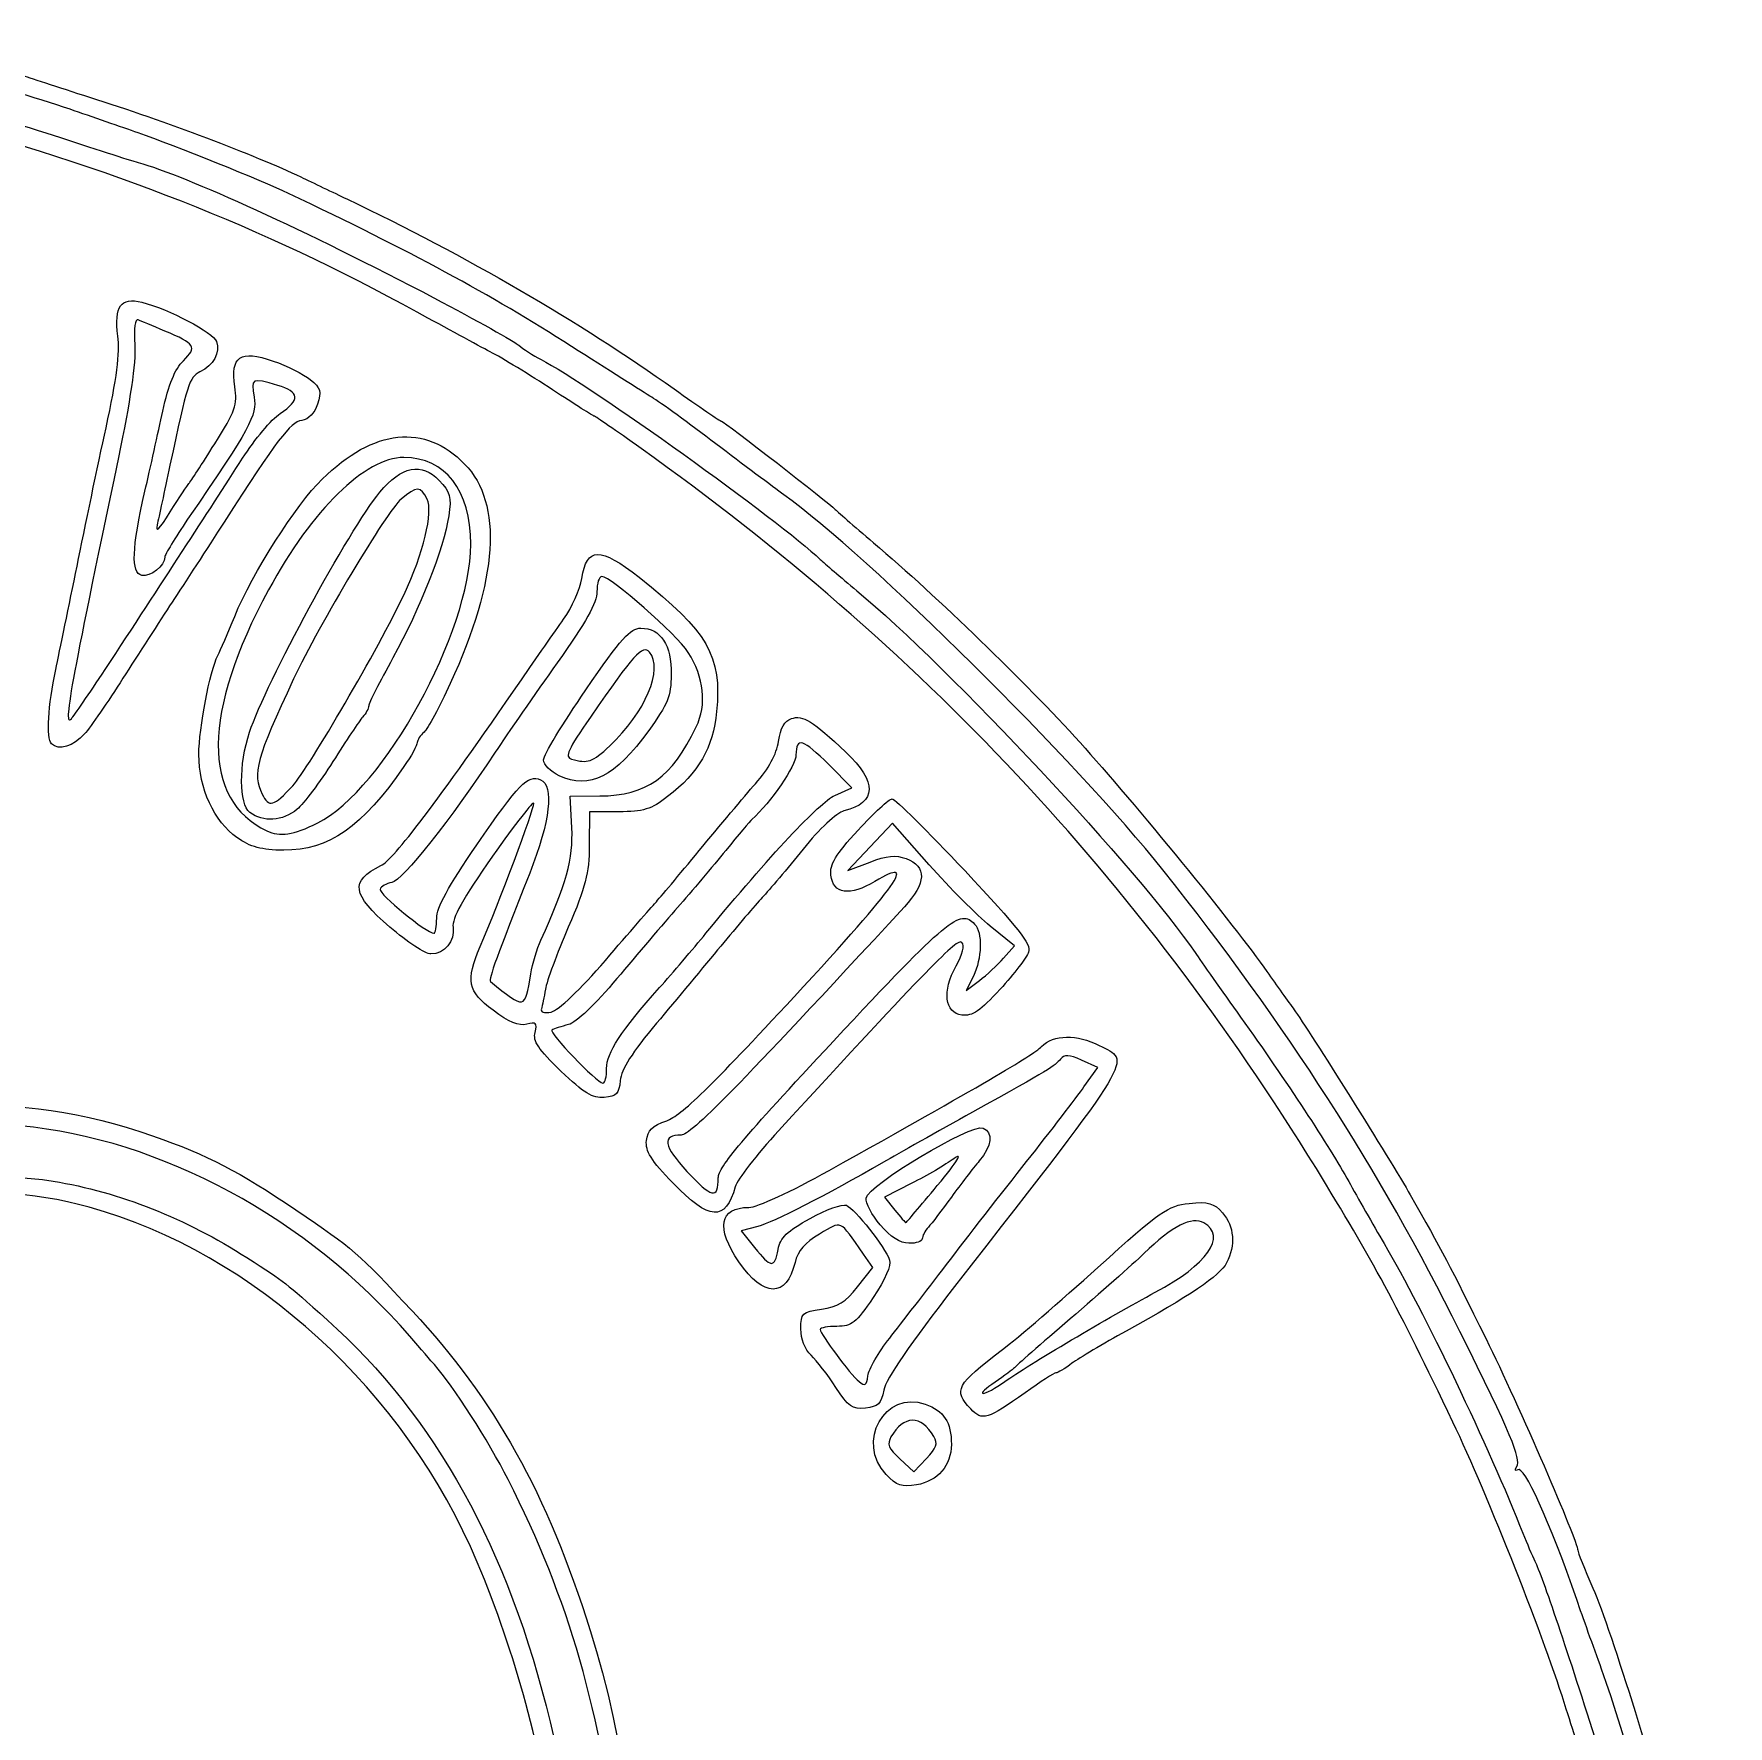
# Model space of a CAD drawing. Header units: millimetres. Extents: x 15 to 195, y 46 to 238.
# Drawn here: x 129.7 to 193.6, y 171.8 to 235.7 of the extents above; entities that cross this region are included whole.
import ezdxf

# ---------------------------------------------------------------- set-up
doc = ezdxf.new("R2010")
doc.units = ezdxf.units.MM
doc.layers.add('Capa_1', color=7, linetype='CONTINUOUS')

msp = doc.modelspace()

# ---------------------------------------------------------------- linework, layer by layer
at = {"layer": 'Capa_1', "color": 7}
for points in [[(132.39765, 211.673849)], [(130.37426, 208.876666)], [(151.44062, 208.795354)], [(139.47694, 207.29163)], [(149.53679, 207.66911)], [(137.86112, 206.27911)], [(140.42128, 205.88919)], [(137.37387, 205.33109)], [(148.46459, 200.189)], [(149.59989, 196.52209)], [(151.32326, 196.62029)], [(155.53755, 192.49282)], [(153.83322, 192.28905)], [(163.80185, 192.20271)], [(161.64732, 190.71518)], [(162.00618, 186.45)], [(166.35118, 184.80779)], [(159.97224, 184.58531)], [(165.06116, 183.77145)], [(163.67668, 182.73158)], [(161.87229, 181.29554)]]:
    msp.add_lwpolyline(points, close=True, dxfattribs=at)
for points in [[(159.93494, 206.92144), (160.57624, 207.20824), (159.71658, 208.07498)], [(150.00996, 205.70525), (149.94906, 206.89262), (151.06327, 206.90352)], [(151.78133, 206.30711), (150.68196, 206.30711), (150.67036, 205.03862)], [(163.49599, 204.30925), (162.10637, 205.88256), (161.26321, 204.98452), (160.42004, 204.08648), (161.26423, 204.40981)], [(166.30013, 200.78529), (166.71039, 201.25377), (165.798, 201.99485)], [(165.16279, 200.10302), (164.89605, 199.55835), (165.39296, 199.93758)], [(169.33752, 195.92592), (169.85356, 196.65501), (169.2459, 196.93302)], [(162.83879, 192.28653), (161.80325, 191.75834), (162.1975, 191.27895)], [(157.02334, 190.66086), (156.40207, 190.49738), (156.9022, 189.86432)], [(160.79099, 188.38043), (161.3722, 189.11618), (161.02287, 189.61283)], [(162.38982, 181.88581), (162.92081, 181.39428), (163.39538, 181.89974)]]:
    msp.add_lwpolyline(points, dxfattribs=at)
for points in [[(131.07684, 232.815856), (128.55598, 233.695287), (123.46941, 234.958837), (119.62513, 235.660561)], [(129.24435, 234.113968), (129.44591, 234.035088), (130.60024, 233.657281), (131.80954, 233.274393)], [(126.12949, 233.128267), (127.03646, 232.899465), (128.97409, 232.318261), (130.43533, 231.836704)], [(133.64202, 231.923026), (133.03737, 232.13283), (131.88304, 232.534603), (131.07684, 232.815856)], [(131.80954, 233.274393), (134.64006, 232.378194), (138.08344, 231.07725), (139.77993, 230.263103)], [(144.17739, 225.158668), (138.27318, 228.397985), (132.61055, 230.623155), (125.39658, 232.538714)], [(130.43533, 231.836704), (131.89657, 231.355147), (133.33949, 230.892563), (133.64181, 230.80874)], [(139.32207, 229.64258), (138.32815, 230.115238), (134.99274, 231.45435), (133.64202, 231.923026)], [(133.64181, 230.80874), (135.4595, 230.304765), (140.01792, 228.218059), (144.80427, 225.698906)], [(139.77993, 230.263103), (140.23342, 230.045473), (141.01672, 229.671052), (141.52059, 229.431055)], [(150.00365, 223.865097), (146.90948, 225.840563), (143.9426, 227.445298), (139.32207, 229.64258)], [(141.52059, 229.431055), (146.00658, 227.294373), (150.33308, 224.783546), (153.86709, 222.265935)], [(132.88101, 224.257128), (132.73548, 225.388017), (132.98081, 225.734565), (133.78464, 225.533546)], [(144.80427, 225.698906), (146.40875, 224.85444), (147.85166, 224.049959), (148.01075, 223.911172)], [(133.78464, 225.533546), (134.79554, 225.280745), (136.48072, 224.393781), (136.60488, 224.049165)], [(146.9258, 223.667626), (146.47231, 223.907156), (145.23553, 224.578125), (144.17739, 225.158668)], [(133.64181, 224.870495), (133.52927, 224.918785), (133.48148, 224.55292), (133.51794, 223.922109)], [(134.64956, 224.448389), (134.19608, 224.637308), (133.74259, 224.827256), (133.64181, 224.870495)], [(135.35106, 223.32774), (135.88005, 223.849896), (135.80732, 223.966079), (134.64956, 224.448389)], [(132.43164, 220.795895), (132.83638, 222.65646), (132.96224, 223.62592), (132.88101, 224.257128)], [(133.51794, 223.922109), (133.55694, 223.247501), (133.34529, 221.790224), (132.90115, 219.675093)], [(136.60488, 224.049165), (136.75199, 223.640846), (136.48238, 223.14959), (135.97622, 222.903691)], [(148.01075, 223.911172), (148.16984, 223.772384), (148.54713, 223.53089), (148.84916, 223.374519)], [(153.02691, 221.947999), (152.70411, 222.14689), (151.34364, 223.009584), (150.00365, 223.865097)], [(134.5742, 221.419939), (134.79454, 222.434997), (135.02836, 223.009209), (135.35106, 223.32774)], [(137.2943, 222.345969), (137.12212, 223.492822), (137.49316, 223.742573), (138.736, 223.316403)], [(138.736, 223.316403), (139.25977, 223.136801), (139.89205, 222.8218), (140.14105, 222.6164)], [(149.2754, 222.234188), (148.43661, 222.783048), (147.37929, 223.428095), (146.9258, 223.667626)], [(148.84916, 223.374519), (150.65533, 222.439425), (157.85295, 217.285918), (159.38526, 215.830658)], [(135.97622, 222.903691), (135.5746, 222.708578), (135.49327, 222.455347), (134.84535, 219.382364)], [(138.9096, 222.396963), (137.92706, 222.687586), (137.89469, 222.671555), (138.02059, 221.956745)], [(140.14105, 222.6164), (140.53335, 222.292794), (140.56954, 222.169253), (140.4122, 221.690841)], [(138.02059, 221.956745), (138.1403, 221.277136), (137.8725, 220.784482), (135.51269, 217.343007)], [(136.5331, 220.189876), (137.31745, 221.437428), (137.39692, 221.66251), (137.2943, 222.345969)], [(138.9991, 221.333307), (139.77031, 221.84995), (139.74508, 222.14984), (138.9096, 222.396963)], [(150.85484, 221.236261), (150.82494, 221.236261), (150.11419, 221.685328), (149.2754, 222.234188)], [(155.44579, 220.191629), (154.4382, 220.958742), (153.3497, 221.749109), (153.02691, 221.947999)], [(153.86709, 222.265935), (154.8127, 221.59228), (155.62088, 221.041109), (155.66302, 221.041109)], [(133.90111, 218.406603), (134.09795, 219.265273), (134.40084, 220.621274), (134.5742, 221.419939)], [(137.58615, 219.647948), (138.04236, 220.359909), (138.67819, 221.118321), (138.9991, 221.333307)], [(140.4122, 221.690841), (140.29802, 221.343645), (140.07749, 221.115381), (139.81803, 221.075812)], [(152.62874, 220.011774), (151.683, 220.685242), (150.88474, 221.236261), (150.85484, 221.236261)], [(131.3377, 215.576894), (131.63016, 217.0259), (132.12243, 219.37445), (132.43164, 220.795895)], [(139.81803, 221.075812), (139.38819, 221.010262), (138.8688, 220.329998), (136.88603, 217.235689)], [(140.59239, 218.861805), (142.53433, 220.768322), (144.46309, 220.971503), (145.96565, 219.427839)], [(155.66302, 221.041109), (155.74182, 221.041109), (159.77047, 217.917943), (159.93494, 217.729379)], [(135.56178, 218.699331), (135.61428, 218.753001), (136.05142, 219.423743), (136.5331, 220.189876)], [(178.10568, 192.8416), (171.36734, 203.7677), (163.18282, 212.49618), (152.62874, 220.011774)], [(158.01097, 218.271604), (157.60771, 218.560504), (156.45338, 219.424515), (155.44579, 220.191629)], [(132.90115, 219.675093), (131.06637, 210.937255), (130.80393, 209.48234), (131.12342, 209.819902)], [(132.39765, 211.673849), (134.55287, 214.955184), (136.28025, 217.609956), (137.58615, 219.647948)], [(134.84535, 219.382364), (134.64168, 218.41636), (134.42428, 217.406447), (134.36226, 217.138113)], [(143.66606, 219.675093), (142.21515, 219.675093), (140.20826, 217.71061), (138.56719, 214.683951)], [(142.76557, 218.367915), (143.56958, 219.350192), (144.35333, 219.505496), (145.0048, 218.811628)], [(146.19289, 216.401376), (146.19289, 218.44647), (145.24457, 219.675093), (143.66606, 219.675093)], [(145.96565, 219.427839), (147.41424, 217.939623), (147.22646, 215.068474), (145.42384, 211.143509)], [(134.85787, 217.625994), (135.19248, 218.162662), (135.50924, 218.645664), (135.56178, 218.699331)], [(137.28829, 213.68176), (137.95514, 215.310989), (139.59619, 217.88378), (140.59239, 218.861805)], [(145.0048, 218.811628), (145.43147, 218.357186), (145.47492, 218.195671), (145.36501, 217.472544)], [(133.77894, 215.228655), (133.36965, 215.318805), (133.40519, 216.243228), (133.90111, 218.406603)], [(137.84937, 209.311717), (138.46681, 211.175646), (141.59448, 216.937162), (142.76557, 218.367915)], [(143.56503, 218.103221), (143.03923, 217.66271), (140.48173, 213.383415), (139.51091, 211.319713)], [(144.54809, 218.105421), (144.29746, 218.60421), (144.16262, 218.603912), (143.56503, 218.103221)], [(143.68048, 214.511892), (144.40695, 216.050714), (144.78784, 217.628299), (144.54809, 218.105421)], [(172.3113, 204.11835), (169.07587, 208.18918), (161.18935, 215.994593), (158.01097, 218.271604)], [(134.36226, 217.138113), (134.28686, 216.811698), (134.45086, 216.973164), (134.85787, 217.625994)], [(145.36501, 217.472544), (145.179, 216.248634), (144.28392, 213.974653), (143.25597, 212.114458)], [(159.93494, 217.729379), (159.98534, 217.671609), (160.64338, 217.099582), (161.39727, 216.4582)], [(135.51269, 217.343007), (135.03797, 216.650695), (134.64956, 216.007738), (134.64956, 215.914213)], [(136.88603, 217.235689), (136.26704, 216.269685), (135.38394, 214.908498), (134.92359, 214.210828)], [(140.42123, 205.88919), (142.91607, 207.13208), (146.19289, 213.100295), (146.19289, 216.401376)], [(150.38903, 215.108057), (150.57258, 216.30757), (151.07262, 216.318417), (152.54778, 215.154887)], [(161.39727, 216.4582), (163.81802, 214.398712), (167.11698, 211.206367), (169.18793, 208.919318)], [(130.53547, 211.673849), (130.68424, 212.371518), (131.04524, 214.127889), (131.3377, 215.576894)], [(134.64956, 215.914213), (134.64956, 215.592055), (134.09864, 215.158236), (133.77894, 215.228655)], [(159.38526, 215.830658), (159.53643, 215.687097), (160.15998, 215.154121), (160.77095, 214.646267)], [(149.69684, 213.569137), (150.01721, 214.021238), (150.32869, 214.713752), (150.38903, 215.108057)], [(151.13727, 215.186587), (151.03797, 215.186587), (150.95681, 214.927221), (150.95681, 214.610217)], [(154.40654, 212.318461), (153.97002, 213.002667), (151.48065, 215.186587), (151.13727, 215.186587)], [(152.54778, 215.154887), (155.15053, 213.10198), (155.67851, 212.188563), (155.47298, 210.094201)], [(134.92359, 214.210828), (134.46324, 213.513159), (133.62907, 212.222582), (133.06987, 211.34288)], [(138.56719, 214.683951), (136.05818, 210.056526), (136.033, 206.77843), (138.49739, 205.58906)], [(139.47694, 207.29166), (140.08747, 207.96122), (142.73404, 212.507115), (143.68048, 214.511892)], [(150.95681, 214.610217), (150.95681, 214.190206), (150.54964, 213.462263), (149.45588, 211.926873)], [(160.77095, 214.646267), (164.27619, 211.732611), (171.45617, 204.04928), (173.52885, 200.994)], [(136.6514, 212.208954), (136.7474, 212.397648), (137.03397, 213.060411), (137.28829, 213.68176)], [(148.10521, 211.283494), (148.66025, 212.088497), (149.37648, 213.117037), (149.69684, 213.569137)], [(150.53966, 210.908816), (151.87751, 212.855942), (152.2163, 213.235069), (152.61837, 213.235069)], [(152.61837, 213.235069), (153.36236, 213.235069), (153.77726, 212.600162), (153.76148, 211.485836)], [(152.9373, 212.32945), (152.68233, 212.620155), (152.34895, 212.2534), (150.71303, 209.882512)], [(151.44062, 208.795354), (152.77935, 210.04438), (153.48339, 211.706814), (152.9373, 212.32945)], [(154.70594, 209.510143), (155.1113, 210.348229), (155.0005, 211.387483), (154.40654, 212.318461)], [(130.37426, 208.876666), (130.17526, 209.088611), (130.24603, 210.316501), (130.53547, 211.673849)], [(131.12342, 209.819902), (131.22501, 209.927236), (131.79842, 210.761512), (132.39765, 211.673849)], [(135.93486, 208.466662), (135.93786, 209.467932), (136.34846, 211.613357), (136.6514, 212.208954)], [(143.25597, 212.114458), (142.75503, 211.207942), (142.34516, 210.392956), (142.34516, 210.303378)], [(149.45588, 211.926873), (148.63037, 210.768037), (147.57899, 209.249078), (147.11948, 208.551409)], [(133.06987, 211.34288), (132.51067, 210.463178), (131.85798, 209.519128), (131.61944, 209.244993)], [(139.51091, 211.319713), (138.10521, 208.3316), (137.94102, 207.73266), (138.32056, 206.97734)], [(142.80318, 204.27667), (143.30704, 204.52789), (144.88683, 206.61564), (148.10521, 211.283494)], [(145.42384, 211.143509), (145.01876, 210.261486), (144.57259, 209.438411), (144.43236, 209.314454)], [(153.76148, 211.485836), (153.74988, 210.664292), (153.63256, 210.372723), (152.91318, 209.37699)], [(148.9413, 208.26484), (148.9413, 208.439588), (149.66056, 209.629377), (150.53966, 210.908816)], [(142.11613, 209.880335), (141.99016, 209.737239), (141.48532, 208.982402), (140.99427, 208.20292)], [(142.34516, 210.303378), (142.34516, 210.213798), (142.2421, 210.023431), (142.11613, 209.880335)], [(150.71303, 209.882512), (149.85615, 208.640672), (149.73351, 208.36869), (149.99724, 208.29514)], [(155.47298, 210.094201), (155.33856, 208.724397), (154.79233, 207.77338), (153.62632, 206.87902)], [(157.81002, 208.964353), (157.88572, 209.468388), (158.03666, 209.735583), (158.29511, 209.822953)], [(158.29511, 209.822953), (158.72241, 209.967398), (159.09964, 209.734933), (160.34725, 208.55836)], [(131.61944, 209.244993), (131.20467, 208.76832), (130.63437, 208.599624), (130.37426, 208.876666)], [(137.86107, 206.27911), (137.44808, 206.60075), (137.44233, 208.08313), (137.84937, 209.311717)], [(144.43236, 209.314454), (144.29212, 209.190498), (144.17739, 209.011252), (144.17739, 208.916131)], [(152.91318, 209.37699), (151.6406, 207.61555), (150.68591, 207.13264), (149.53679, 207.66911)], [(151.06327, 206.90352), (152.84161, 206.92092), (153.77756, 207.59067), (154.70594, 209.510143)], [(159.71658, 208.07498), (158.73349, 209.066156), (158.46913, 209.145521), (158.46913, 208.449478)], [(137.37387, 205.33109), (136.51763, 205.92896), (135.93132, 207.20651), (135.93486, 208.466662)], [(147.11948, 208.551409), (145.46191, 206.0347), (143.60673, 203.69684), (143.21881, 203.63585)], [(144.17739, 208.916131), (144.17739, 208.821011), (143.95064, 208.413599), (143.67351, 208.01077)], [(149.99724, 208.29514), (150.6257, 208.11988), (150.77037, 208.17001), (151.44062, 208.795354)], [(158.46913, 208.449478), (158.46913, 208.04914), (157.51988, 206.66128), (156.80365, 206.01443)], [(156.93949, 207.36525), (157.4449, 207.94154), (157.73703, 208.478152), (157.81002, 208.964353)], [(160.34725, 208.55836), (161.54341, 207.4303), (161.51998, 206.65149), (160.28045, 206.33692)], [(169.18793, 208.919318), (171.21578, 206.67986), (175.05031, 201.98249), (176.24218, 200.27771)], [(143.67351, 208.01077), (142.10995, 205.73803), (140.82167, 204.84206), (139.13863, 204.85683)], [(140.99427, 208.20292), (140.50322, 207.42344), (139.89432, 206.61215), (139.64116, 206.40006)], [(149.53679, 207.66911), (149.20927, 207.82201), (148.9413, 208.09009), (148.9413, 208.26484)], [(138.32056, 206.97734), (138.58427, 206.45251), (138.75381, 206.49859), (139.47694, 207.29163)], [(146.42193, 205.05377), (148.02365, 207.38154), (148.34543, 207.71118), (148.82479, 207.51525)], [(148.82479, 207.51525), (149.3488, 207.30109), (149.19233, 205.94023), (148.41935, 203.98904)], [(154.81324, 204.84129), (155.56431, 205.75243), (156.52112, 206.88822), (156.93949, 207.36525)], [(146.55373, 201.22003), (147.2573, 202.86498), (148.57485, 206.38467), (148.57485, 206.61924)], [(148.57485, 206.61924), (148.57485, 206.75018), (147.87416, 205.85533), (147.01777, 204.63068)], [(153.62632, 206.87902), (152.99966, 206.39836), (152.70528, 206.30711), (151.78133, 206.30711)], [(155.07087, 201.72108), (157.49612, 204.67761), (159.35031, 206.65999), (159.93494, 206.92144)], [(160.81494, 205.61638), (161.41234, 206.26462), (161.98888, 206.79499), (162.09615, 206.79499)], [(162.09615, 206.79499), (162.20342, 206.79499), (163.43602, 205.57564), (164.83527, 204.08533)], [(139.64116, 206.40006), (139.10675, 205.95233), (138.347, 205.90071), (137.86112, 206.27911)], [(138.49739, 205.58906), (138.99488, 205.34895), (139.49275, 205.42662), (140.42128, 205.88919)], [(156.80365, 206.01443), (156.74425, 205.96073), (156.30044, 205.43386), (155.81747, 204.84352)], [(160.28045, 206.33692), (160.00126, 206.26602), (159.35591, 205.66448), (158.73381, 204.89516)], [(139.13863, 204.85683), (138.29956, 204.86383), (137.88173, 204.97648), (137.37387, 205.33109)], [(148.83883, 201.4575), (149.79764, 203.555), (150.06965, 204.5416), (150.00996, 205.70525)], [(159.78605, 203.9088), (159.74025, 204.33197), (159.94602, 204.67351), (160.81494, 205.61638)], [(144.91031, 202.289), (144.91031, 202.69271), (145.34738, 203.49212), (146.42193, 205.05377)], [(147.01777, 204.63068), (145.89345, 203.0229), (145.47954, 202.27897), (145.52852, 201.95396)], [(150.67036, 205.03862), (150.66036, 203.97505), (150.53258, 203.47698), (149.87789, 201.95545)], [(153.16419, 202.87431), (153.3201, 203.04501), (154.06217, 203.93015), (154.81324, 204.84129)], [(155.81747, 204.84352), (155.33449, 204.25318), (154.51679, 203.28718), (154.00034, 202.69684)], [(158.73381, 204.89516), (158.14667, 204.16906), (157.45529, 203.34886), (157.19742, 203.07249)], [(158.39699, 199.32646), (162.3572, 203.60834), (163.09815, 204.66517), (161.44701, 203.67679)], [(161.26423, 204.40981), (161.89565, 204.65164), (162.2386, 204.68456), (162.62494, 204.54043)], [(143.14725, 201.95026), (141.70311, 203.19821), (141.63011, 203.69179), (142.80318, 204.27667)], [(148.41935, 203.98904), (147.18775, 200.88018), (146.85816, 199.97118), (146.93883, 199.90584)], [(162.62494, 204.54043), (163.41387, 204.2461), (163.39109, 203.61695), (162.55894, 202.71722)], [(165.798, 201.99485), (165.29619, 202.40245), (164.26028, 203.44393), (163.49599, 204.30925)], [(164.83527, 204.08533), (166.85825, 201.93069), (167.35252, 201.30112), (167.24834, 201.01168)], [(183.5239, 186.69433), (180.45917, 192.85305), (177.03206, 198.17867), (172.3113, 204.11835)], [(142.77408, 203.37987), (142.72238, 203.20543), (144.53794, 201.72108), (144.80297, 201.72108)], [(143.21881, 203.63585), (143.00601, 203.60235), (142.80588, 203.48721), (142.77408, 203.37987)], [(161.44701, 203.67679), (160.50408, 203.11234), (159.86259, 203.20195), (159.78605, 203.9088)], [(151.27607, 200.70131), (152.15863, 201.72576), (153.00829, 202.70361), (153.16419, 202.87431)], [(154.00034, 202.69684), (153.4839, 202.10651), (152.4547, 200.89815), (151.71322, 200.0116)], [(162.55894, 202.71722), (156.16306, 195.8021), (154.50724, 194.11009), (154.13587, 194.11009)], [(157.19742, 203.07249), (156.93954, 202.79612), (156.23384, 201.97003), (155.62919, 201.23674)], [(144.80297, 201.72108), (144.86197, 201.72108), (144.91031, 201.97664), (144.91031, 202.289)], [(159.88277, 197.65284), (164.19631, 202.2725), (164.66163, 202.65839), (165.21189, 202.07231)], [(165.21189, 202.07231), (165.51143, 201.75327), (165.48677, 200.76461), (165.16279, 200.10302)], [(144.6916, 200.94042), (144.48493, 200.94042), (143.78997, 201.39485), (143.14725, 201.95026)], [(145.52852, 201.95396), (145.60922, 201.41834), (145.21459, 200.94042), (144.6916, 200.94042)], [(148.46458, 200.18901), (148.53058, 200.58071), (148.69897, 201.15153), (148.83883, 201.4575)], [(149.87789, 201.95545), (149.44843, 200.95737), (149.05964, 199.90355), (149.0139, 199.61362)], [(153.32122, 199.67198), (153.79928, 200.20865), (154.58662, 201.13075), (155.07087, 201.72108)], [(164.72629, 201.37957), (164.56383, 201.5526), (163.50043, 200.45959), (157.80495, 194.26548)], [(147.04214, 198.81677), (146.06984, 199.54672), (145.99517, 199.91411), (146.55373, 201.22003)], [(155.62919, 201.23674), (155.02454, 200.50344), (153.93596, 199.19592), (153.21012, 198.33114)], [(164.51234, 200.49043), (164.75993, 200.93737), (164.83776, 201.26084), (164.72629, 201.37957)], [(165.39296, 199.93758), (165.66626, 200.14615), (166.07448, 200.52762), (166.30013, 200.78529)], [(167.24834, 201.01168), (167.17634, 200.81149), (166.69178, 200.18133), (166.17167, 199.61134)], [(173.52885, 200.994), (173.76149, 200.65106), (174.53534, 199.55466), (175.2485, 198.55756)], [(146.93883, 199.90584), (148.25707, 198.83811), (148.23641, 198.83427), (148.46459, 200.189)], [(149.23149, 198.7491), (149.48961, 198.8016), (150.33456, 199.60844), (151.27607, 200.70131)], [(164.7334, 198.63558), (164.07751, 198.71628), (163.98049, 199.53035), (164.51234, 200.49043)], [(176.24218, 200.27771), (176.5949, 199.77321), (177.0567, 199.12316), (177.2684, 198.83315)], [(149.0139, 199.61362), (148.9682, 199.32369), (148.89943, 198.99041), (148.86116, 198.873)], [(151.71322, 200.0116), (150.90564, 199.04601), (150.17147, 198.35051), (149.88222, 198.27704)], [(151.32326, 196.62029), (151.32326, 197.21368), (151.85529, 198.02631), (153.32122, 199.67198)], [(166.17167, 199.61134), (165.42093, 198.7886), (165.12446, 198.58748), (164.7334, 198.63558)], [(148.86116, 198.873), (148.81866, 198.74253), (148.96261, 198.69436), (149.23149, 198.7491)], [(153.59013, 194.64952), (154.13788, 194.83999), (155.23343, 195.90594), (158.39699, 199.32646)], [(148.30735, 198.29039), (148.0175, 198.21289), (147.63394, 198.37249), (147.04214, 198.81677)], [(148.62048, 197.98275), (148.70808, 198.33969), (148.66188, 198.38515), (148.30735, 198.29039)], [(149.88222, 198.27704), (149.61665, 198.20954), (149.33726, 198.11725), (149.26134, 198.07187)], [(153.21012, 198.33114), (152.29058, 197.23557), (151.87388, 196.57913), (151.83591, 196.16627)], [(175.2485, 198.55756), (176.96385, 196.15925), (178.5951, 193.67737), (179.32606, 192.35372)], [(177.2684, 198.83315), (177.78441, 198.12631), (180.95761, 193.07152), (181.64739, 191.8576)], [(149.5998, 196.52209), (148.74752, 197.34261), (148.53949, 197.65289), (148.62048, 197.98275)], [(149.26134, 198.07187), (149.11706, 197.98567), (150.94621, 196.08208), (151.18584, 196.06911)], [(155.53749, 192.49282), (155.53749, 192.89282), (156.45025, 193.97673), (159.88277, 197.65284)], [(167.73392, 197.4474), (168.20191, 197.90584), (169.06171, 197.92227), (169.91462, 197.4891)], [(159.72362, 192.7753), (165.46968, 195.98494), (167.37609, 197.09688), (167.73392, 197.4474)], [(169.91462, 197.4891), (171.12865, 196.87249), (171.36998, 197.27466), (164.45363, 188.38854)], [(168.45136, 196.97782), (168.22448, 196.69473), (168.08935, 196.61313), (165.12737, 194.97046)], [(169.2459, 196.93302), (168.77724, 197.14744), (168.5955, 197.15769), (168.45136, 196.97782)], [(151.23173, 195.527), (150.79327, 195.4897), (150.46309, 195.69106), (149.59989, 196.52209)], [(151.18584, 196.06911), (151.26144, 196.06511), (151.32326, 196.31305), (151.32326, 196.62029)], [(119.35008, 193.14557), (123.88934, 195.55679), (129.09468, 195.88532), (134.19149, 194.08228)], [(151.83591, 196.16627), (151.78971, 195.66353), (151.69811, 195.56665), (151.23173, 195.527)], [(167.17243, 193.10932), (168.0794, 194.25745), (169.05369, 195.52492), (169.33752, 195.92592)], [(143.89336, 186.5174), (140.0475, 190.97472), (134.52177, 193.95831), (129.18966, 194.45656)], [(152.82547, 193.89662), (152.86847, 194.29105), (153.03733, 194.45729), (153.59013, 194.64952)], [(161.11442, 191.72901), (161.18052, 192.21647), (165.08737, 194.55402), (165.53212, 194.37225)], [(165.12737, 194.97046), (163.83355, 194.25293), (162.32148, 193.4038), (161.76722, 193.08351)], [(165.53212, 194.37225), (165.92048, 194.21352), (165.85775, 193.68806), (165.38407, 193.13234)], [(134.19149, 194.08228), (136.30072, 193.33612), (137.44009, 192.74671), (139.5967, 191.28611)], [(153.83322, 192.28905), (152.99717, 193.1553), (152.78204, 193.49848), (152.82547, 193.89662)], [(154.13587, 194.11009), (153.3988, 194.11009), (153.4647, 193.69762), (154.35573, 192.73412)], [(157.80495, 194.26548), (156.98616, 193.37501), (156.25461, 192.4269), (156.17928, 192.15857)], [(161.76722, 193.08351), (159.58605, 191.82307), (157.61529, 190.81662), (157.02334, 190.66086)], [(164.42402, 193.21381), (164.12169, 192.99431), (163.40834, 192.57703), (162.83879, 192.28653)], [(163.80185, 192.20271), (164.58512, 193.1453), (164.79143, 193.48057), (164.42402, 193.21381)], [(164.14917, 189.22395), (164.90499, 190.21277), (166.26545, 191.96119), (167.17243, 193.10932)], [(165.38407, 193.13234), (165.15629, 192.8651), (164.68338, 192.25127), (164.33315, 191.76827)], [(131.79479, 191.38798), (127.48525, 192.57972), (122.83613, 191.78308), (119.20028, 189.22985)], [(123.01466, 191.95195), (124.63309, 192.48865), (128.42794, 192.70225), (130.43537, 192.36963)], [(154.35573, 192.73412), (155.28676, 191.72736), (155.53755, 191.67615), (155.53755, 192.49282)], [(156.6912, 191.37792), (156.99438, 191.37792), (158.29458, 191.97707), (159.72362, 192.7753)], [(183.25819, 183.27914), (181.17991, 187.62929), (180.2094, 189.43045), (178.10568, 192.8416)], [(130.43537, 192.36963), (132.94005, 191.95462), (135.45731, 190.96031), (137.74654, 189.48174)], [(156.17928, 192.15857), (155.80793, 190.83577), (155.20337, 190.8694), (153.83322, 192.28905)], [(162.61087, 190.79603), (162.62137, 190.79403), (163.15733, 191.4271), (163.80185, 192.20271)], [(179.32606, 192.35372), (179.65207, 191.76339), (180.25475, 190.70956), (180.66535, 190.01189)], [(181.64739, 191.8576), (182.85866, 189.72593), (183.12514, 189.21916), (184.51038, 186.413)], [(146.44386, 177.98577), (143.73932, 184.43056), (138.01466, 189.66796), (131.79479, 191.38798)], [(139.5967, 191.28611), (141.80253, 189.79218), (141.90267, 189.7051), (143.99416, 187.46211)], [(156.3162, 189.32242), (155.43761, 190.60334), (155.57893, 191.37792), (156.6912, 191.37792)], [(158.99887, 190.96098), (159.60274, 191.29571), (160.22135, 191.51868), (160.37357, 191.45647)], [(160.37357, 191.45647), (160.69104, 191.32672), (161.83025, 189.87991), (161.99853, 189.39276)], [(161.64732, 190.71518), (161.32945, 191.09019), (161.08964, 191.54642), (161.11442, 191.72901)], [(162.1975, 191.27895), (162.41433, 191.01528), (162.60035, 190.79797), (162.61087, 190.79603)], [(164.33315, 191.76827), (163.98293, 191.28526), (163.59213, 190.77403), (163.46471, 190.6322)], [(169.8632, 189.11552), (172.22595, 191.25229), (172.50259, 191.44633), (173.30315, 191.52826)], [(173.30315, 191.52826), (174.03816, 191.60346), (174.2349, 191.54736), (174.56665, 191.16813)], [(174.56665, 191.16813), (175.00411, 190.66801), (175.06305, 189.94238), (174.71968, 189.28417)], [(157.79567, 189.79182), (157.87887, 190.23489), (158.13103, 190.47992), (158.99887, 190.96098)], [(161.02287, 189.61283), (160.07934, 190.95425), (160.22758, 190.8863), (159.36117, 190.37455)], [(162.72916, 190.02261), (162.39389, 190.02961), (162.0319, 190.26148), (161.64732, 190.71518)], [(163.46471, 190.6322), (163.33729, 190.49037), (163.23304, 190.29277), (163.23304, 190.19311)], [(173.86188, 190.79156), (173.4057, 191.05159), (172.67409, 190.67934), (171.59474, 189.63805)], [(172.02795, 188.17363), (173.98592, 189.2166), (174.73898, 190.2916), (173.86188, 190.79156)], [(159.36117, 190.37455), (158.80289, 190.0448), (158.54021, 189.74145), (158.43467, 189.30462)], [(163.23304, 190.19311), (163.23304, 190.09341), (163.00629, 190.01672), (162.72916, 190.02261)], [(180.66535, 190.01189), (182.16146, 187.46982), (184.63253, 182.31006), (185.89915, 179.08337)], [(137.74654, 189.48174), (139.2928, 188.48304), (139.09862, 188.63356), (140.79255, 187.1205)], [(158.43467, 189.30462), (158.10859, 187.95496), (157.24921, 187.9622), (156.3162, 189.32242)], [(156.9022, 189.86432), (157.51656, 189.08668), (157.66106, 189.07495), (157.79567, 189.79182)], [(161.99853, 189.39276), (162.06983, 189.18627), (161.84243, 188.66648), (161.37948, 187.9779)], [(171.59474, 189.63805), (171.17797, 189.23597), (169.93, 188.12789), (168.82147, 187.17566)], [(174.71968, 189.28417), (174.4701, 188.80576), (173.30872, 188.01742), (170.92859, 186.7108)], [(162.00618, 186.45001), (162.42902, 186.98686), (163.39336, 188.23513), (164.14917, 189.22395)], [(166.25975, 186.01127), (166.82849, 186.44061), (168.45004, 187.83752), (169.8632, 189.11552)], [(159.43107, 187.5341), (160.04024, 187.6206), (160.33633, 187.80487), (160.79099, 188.38043)], [(161.37948, 187.9779), (160.73425, 187.0182), (160.57302, 186.88945), (160.01647, 186.88945)], [(164.45363, 188.38854), (162.80526, 186.27072), (161.85712, 184.88614), (161.78085, 184.4855)], [(166.35118, 184.80779), (167.20281, 185.41554), (170.32112, 187.26443), (172.02795, 188.17363)], [(143.99416, 187.46211), (147.09728, 184.1342), (149.07667, 180.58055), (150.70758, 175.40932)], [(158.65235, 186.79643), (158.65235, 187.38674), (158.69805, 187.43001), (159.43107, 187.5341)], [(140.79255, 187.1205), (144.84525, 183.50054), (147.62481, 178.48262), (149.1902, 171.96031)], [(159.04013, 185.79758), (158.79811, 186.0296), (158.65235, 186.40505), (158.65235, 186.79643)], [(160.01647, 186.88945), (159.66931, 186.88945), (159.38526, 186.83625), (159.38526, 186.77117)], [(159.38526, 186.77117), (159.38526, 186.60166), (160.51826, 185.07894), (160.84825, 184.80495)], [(168.82147, 187.17566), (167.71295, 186.22342), (166.76475, 185.39287), (166.71436, 185.32999)], [(170.92859, 186.7108), (170.072, 186.24055), (169.1523, 185.6932), (168.8848, 185.49445)], [(185.6668, 181.60002), (185.84058, 181.8995), (185.46162, 182.80039), (183.5239, 186.69433)], [(144.82432, 185.44406), (144.7204, 185.5614), (144.30147, 186.0444), (143.89336, 186.5174)], [(161.18166, 185.02416), (161.21236, 185.27152), (161.58335, 185.91315), (162.00618, 186.45)], [(184.51038, 186.413), (185.73735, 183.92745), (187.96874, 178.78225), (187.96874, 178.4386)], [(147.60575, 181.10973), (146.86279, 182.57433), (145.53927, 184.63678), (144.82432, 185.44406)], [(159.97224, 184.58532), (159.67286, 185.04759), (159.25341, 185.59311), (159.04013, 185.79758)], [(165.06116, 183.77145), (164.39839, 184.47735), (164.51402, 184.69344), (166.25975, 186.01127)], [(168.8848, 185.49445), (168.61731, 185.2957), (168.34481, 185.13309), (168.27926, 185.13309)], [(160.84825, 184.80495), (161.07705, 184.61498), (161.13573, 184.65356), (161.18166, 185.02416)], [(165.98145, 184.78736), (165.62874, 184.55179), (165.42408, 184.35757), (165.52665, 184.35577)], [(165.52665, 184.35577), (165.62923, 184.35377), (166.00026, 184.55737), (166.35118, 184.80779)], [(166.71436, 185.32999), (166.66396, 185.26709), (166.33416, 185.02292), (165.98145, 184.78736)], [(168.27926, 185.13309), (168.21366, 185.13309), (167.69049, 184.79691), (167.11657, 184.38604)], [(161.08962, 183.8047), (160.5938, 183.7529), (160.4432, 183.8581), (159.97224, 184.58531)], [(161.87229, 181.29554), (160.72191, 182.52079), (161.81719, 184.49206), (163.34914, 183.95356)], [(161.78085, 184.4855), (161.68195, 183.9658), (161.56926, 183.85483), (161.08962, 183.8047)], [(167.11657, 184.38604), (165.70447, 183.37511), (165.49272, 183.31179), (165.06116, 183.77145)], [(163.67668, 182.73154), (163.18941, 183.55429), (162.53167, 183.54864), (162.05431, 182.71764)], [(163.34914, 183.95356), (164.05125, 183.70677), (164.3324, 183.27267), (164.3324, 182.4354)], [(187.53699, 172.44819), (186.77791, 174.94515), (184.57162, 180.52994), (183.25819, 183.27914)], [(162.05431, 182.71764), (161.89627, 182.44251), (161.96051, 182.28322), (162.38982, 181.88581)], [(164.3324, 182.4354), (164.3324, 181.6409), (163.81921, 181.04486), (163.01746, 180.90817)], [(163.39538, 181.89974), (163.76848, 182.29713), (163.82863, 182.475), (163.67668, 182.73158)], [(185.7033, 181.47876), (185.6073, 181.41556), (185.59107, 181.46976), (185.6668, 181.60002)], [(187.94353, 176.54641), (186.88058, 179.60008), (185.95273, 181.64295), (185.7033, 181.47876)], [(151.79711, 166.52043), (151.11793, 172.36351), (149.91045, 176.56652), (147.60575, 181.10973)], [(163.01746, 180.90817), (162.45622, 180.81247), (162.26515, 180.87707), (161.87229, 181.29554)], [(185.89915, 179.08337), (186.04662, 178.7077), (186.2503, 178.23504), (186.35177, 178.03302)], [(187.96874, 178.4386), (187.96874, 178.3789), (188.22623, 177.73746), (188.54095, 177.01327)], [(149.31761, 167.38474), (148.91808, 170.75076), (147.89272, 174.53322), (146.44386, 177.98577)], [(186.35177, 178.03302), (186.60728, 177.52434), (187.64222, 174.46039), (188.71366, 171.04059)], [(188.86812, 173.95726), (188.56509, 174.79095), (188.14902, 175.95607), (187.94353, 176.54641)], [(188.54095, 177.01327), (189.23733, 175.41082), (191.07291, 169.49163), (191.62086, 167.0815)], [(150.70758, 175.40932), (153.32617, 167.10642), (153.35446, 155.0299), (150.77918, 144.85844)], [(193.64462, 151.27418), (193.03541, 157.9785), (190.7759, 168.70866), (188.86812, 173.95726)], [(133.36693, 168.64824), (123.45958, 173.06201), (111.14173, 172.95459), (99.28663, 168.35105)], [(187.95964, 171.1797), (187.87404, 171.39437), (187.68383, 171.96519), (187.53699, 172.44819)], [(149.1902, 171.96031), (150.01892, 168.50737), (150.28419, 165.83383), (150.2939, 160.83663)]]:
    msp.add_open_spline(points, degree=3, dxfattribs=at)

doc.saveas('drawing.dxf')
